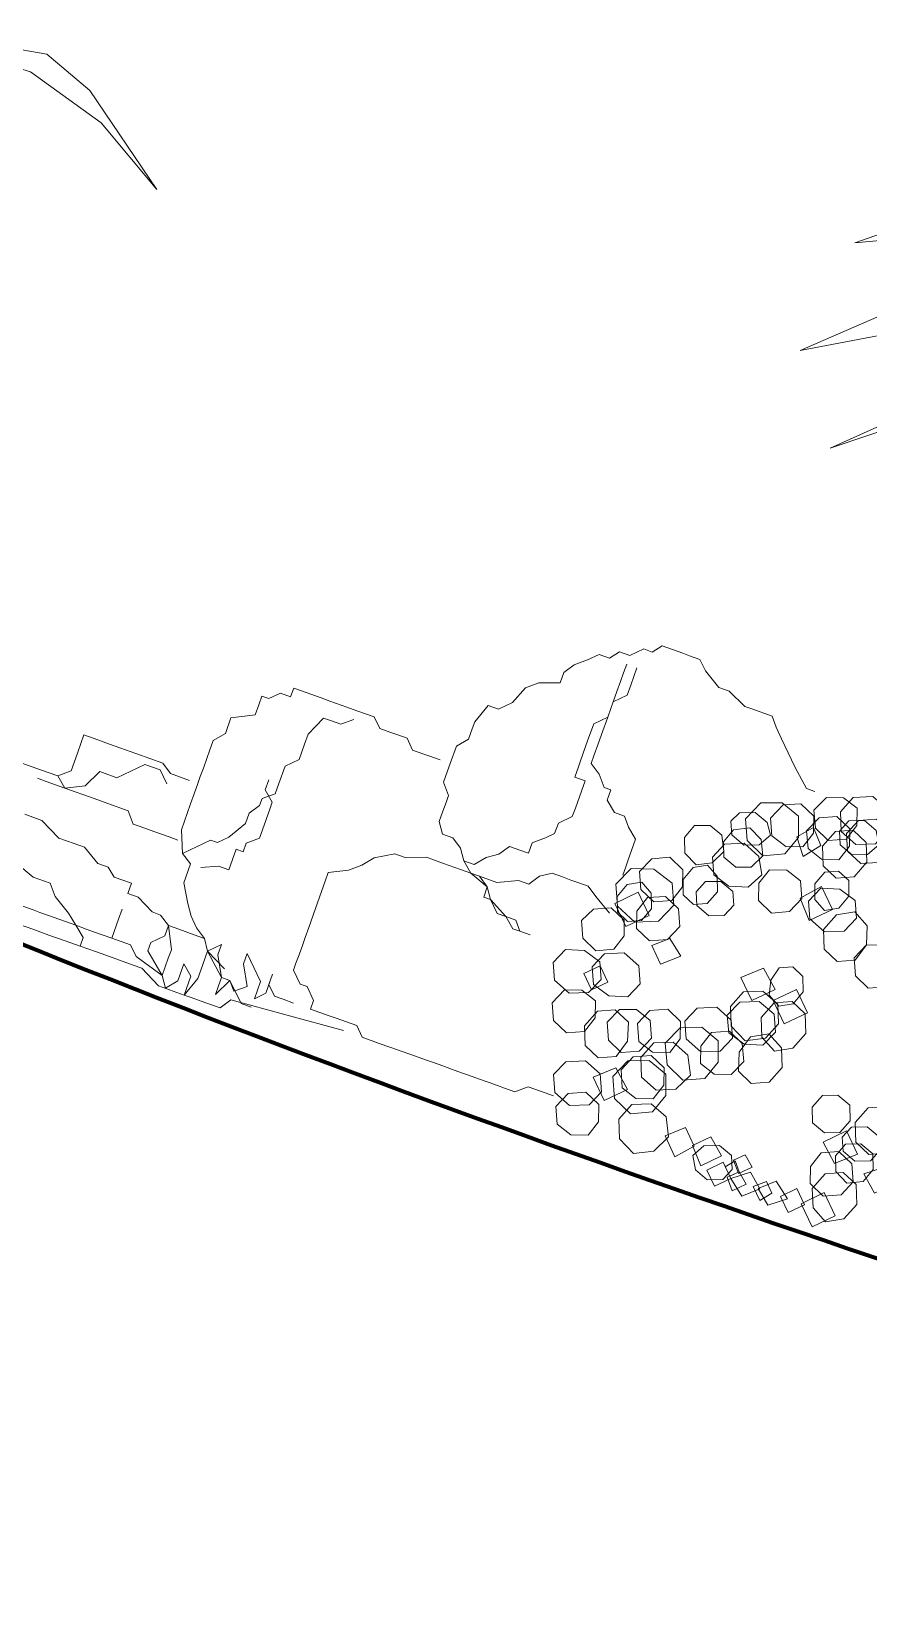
# Model space of a CAD drawing. Header units: millimetres. Extents: x 0 to 77.1, y -22.3 to 58.9.
# Drawn here: x 12.546 to 13.205, y -10.602 to -9.354 of the extents above; entities that cross this region are included whole.
import ezdxf

# ---------------------------------------------------------------- set-up
doc = ezdxf.new("R2010")
doc.units = ezdxf.units.MM
doc.layers.add('01 TERRENO', color=7, linetype='Continuous', lineweight=140)
doc.layers.add('01 Vegetación 1', color=251, linetype='Continuous', lineweight=9)

msp = doc.modelspace()

# ---------------------------------------------------------------- linework, layer by layer
at = {"layer": '01 TERRENO'}
msp.add_spline([(2.0349, -6.7194), (2.587, -6.8733), (3.0603, -6.8996), (4.6612, -6.9971), (5.3035, -7.166), (6.1035, -7.3575), (6.4341, -7.4476), (6.7433, -7.6096), (7.3255, -8.1651), (7.7064, -8.4166), (8.7146, -8.582), (9.6013, -8.8878), (10.5403, -9.2488), (11.4492, -9.5917), (12.322, -9.9827), (13.562, -10.4339), (14.1158, -10.6023)], degree=3, dxfattribs=at)
at = {"layer": '01 Vegetación 1'}
for points in [[(12.4418, -9.366), (12.482, -9.3585), (12.5578, -9.3717), (12.5916, -9.4003), (12.6445, -9.4784), (12.6007, -9.4259), (12.545, -9.3857), (12.4839, -9.3671), (12.4418, -9.3699)], [(13.236, -9.5058), (13.1948, -9.5203), (13.2654, -9.5139)], [(13.232, -9.5702), (13.1516, -9.6052), (13.2707, -9.5825)], [(13.2643, -9.6523), (13.1753, -9.682), (13.2904, -9.6303)], [(12.9736, -9.8528), (12.9841, -9.8489)], [(12.9841, -9.8489), (12.9933, -9.8446)], [(12.9933, -9.8446), (13.0014, -9.8475)], [(13.0014, -9.8475), (13.0092, -9.8426)], [(13.0092, -9.8426), (13.0173, -9.8455)], [(13.0173, -9.8455), (13.0283, -9.8403)], [(13.0283, -9.8403), (13.035, -9.8427)], [(13.035, -9.8427), (13.0428, -9.8379)], [(13.0428, -9.8379), (13.0509, -9.8408)], [(13.0509, -9.8408), (13.059, -9.8437)], [(13.059, -9.8437), (13.0644, -9.8456)], [(13.0644, -9.8456), (13.0725, -9.8485)], [(13.0725, -9.8485), (13.0769, -9.8576)], [(12.9624, -9.867), (12.9653, -9.8589)], [(12.9653, -9.8589), (12.9736, -9.8528)], [(13.0124, -9.859), (13.01, -9.8658)], [(13.0149, -9.8523), (13.0124, -9.859)], [(13.0206, -9.8619), (13.023, -9.8552)], [(13.0769, -9.8576), (13.0874, -9.8706)], [(12.7524, -9.8712), (12.75, -9.8779)], [(12.7578, -9.8731), (12.7524, -9.8712)], [(12.7659, -9.876), (12.7578, -9.8731)], [(12.9249, -9.8826), (12.9351, -9.871)], [(12.9351, -9.871), (12.9457, -9.8671)], [(12.9457, -9.8671), (12.9624, -9.867)], [(13.0072, -9.8738), (13.0043, -9.882)], [(13.01, -9.8658), (13.0072, -9.8738)], [(13.0153, -9.8767), (13.0182, -9.8687)], [(13.0182, -9.8687), (13.0206, -9.8619)], [(13.0874, -9.8706), (13.0956, -9.8735)], [(13.0956, -9.8735), (13.108, -9.8855)], [(12.7249, -9.8842), (12.722, -9.8923)], [(12.7273, -9.8775), (12.7249, -9.8842)], [(12.7328, -9.8794), (12.7273, -9.8775)], [(12.7419, -9.875), (12.7328, -9.8794)], [(12.75, -9.8779), (12.7419, -9.875)], [(12.774, -9.8789), (12.7659, -9.876)], [(12.7808, -9.8813), (12.774, -9.8789)], [(12.7943, -9.8861), (12.7808, -9.8813)], [(12.8023, -9.889), (12.7943, -9.8861)], [(12.8951, -9.8978), (12.9058, -9.8849)], [(12.9058, -9.8849), (12.9139, -9.8878)], [(12.9139, -9.8878), (12.9249, -9.8826)], [(13.0023, -9.8873), (13.0043, -9.882)], [(13.0043, -9.882), (13.0023, -9.8873)], [(13.0043, -9.882), (13.0153, -9.8767)], [(13.108, -9.8855), (13.1134, -9.8875)], [(12.7029, -9.8946), (12.6986, -9.9068)], [(12.722, -9.8923), (12.7029, -9.8946)], [(12.7639, -9.9073), (12.776, -9.8948)], [(12.776, -9.8948), (12.7814, -9.8967)], [(12.7814, -9.8967), (12.7895, -9.8996)], [(12.7895, -9.8996), (12.7999, -9.8958)], [(12.8159, -9.8938), (12.8023, -9.889)], [(12.8202, -9.903), (12.8159, -9.8938)], [(12.8932, -9.9032), (12.8951, -9.8978)], [(12.9999, -9.8941), (12.989, -9.8993)], [(12.9951, -9.9076), (12.9999, -9.8941)], [(12.9999, -9.8941), (13.0023, -9.8873)], [(13.0023, -9.8873), (12.9999, -9.8941)], [(13.1134, -9.8875), (13.1296, -9.8932)], [(13.1296, -9.8932), (13.1326, -9.9019)], [(12.587, -9.908), (12.5822, -9.9215)], [(12.5952, -9.9109), (12.587, -9.908)], [(12.6073, -9.9153), (12.5952, -9.9109)], [(12.6986, -9.9068), (12.689, -9.9125)], [(12.761, -9.9153), (12.7639, -9.9073)], [(12.8283, -9.9059), (12.8202, -9.903)], [(12.8337, -9.9078), (12.8283, -9.9059)], [(12.8418, -9.9107), (12.8337, -9.9078)], [(12.8461, -9.9199), (12.8418, -9.9107)], [(12.8807, -9.917), (12.8903, -9.9113)], [(12.8903, -9.9113), (12.8932, -9.9032)], [(12.989, -9.8993), (12.9841, -9.9128)], [(12.9922, -9.9157), (12.9951, -9.9076)], [(13.1326, -9.9019), (13.137, -9.9111)], [(13.137, -9.9111), (13.1422, -9.922)], [(12.5822, -9.9215), (12.5793, -9.9297)], [(12.6154, -9.9182), (12.6073, -9.9153)], [(12.6289, -9.923), (12.6154, -9.9182)], [(12.6492, -9.9302), (12.6289, -9.923)], [(12.6861, -9.9206), (12.6842, -9.9259)], [(12.689, -9.9125), (12.6861, -9.9206)], [(12.7567, -9.9275), (12.761, -9.9153)], [(12.8543, -9.9228), (12.8461, -9.9199)], [(12.8596, -9.9247), (12.8543, -9.9228)], [(12.8758, -9.9305), (12.8807, -9.917)], [(12.9841, -9.9128), (12.9788, -9.9277)], [(12.9893, -9.9238), (12.9922, -9.9157)], [(13.1422, -9.922), (13.1474, -9.9331)], [(12.5462, -9.9331), (12.5381, -9.9302)], [(12.5529, -9.9355), (12.5462, -9.9331)], [(12.5664, -9.9403), (12.5529, -9.9355)], [(12.5793, -9.9297), (12.5769, -9.9364)], [(12.6241, -9.9365), (12.635, -9.9313)], [(12.635, -9.9313), (12.6418, -9.9337)], [(12.6418, -9.9337), (12.6472, -9.9356)], [(12.6472, -9.9356), (12.6525, -9.9466)], [(12.6553, -9.9385), (12.6492, -9.9302)], [(12.6813, -9.9341), (12.6788, -9.9408)], [(12.6842, -9.9259), (12.6813, -9.9341)], [(12.7408, -9.9462), (12.7457, -9.9327)], [(12.7457, -9.9327), (12.7567, -9.9275)], [(12.8678, -9.9276), (12.8596, -9.9247)], [(12.8734, -9.9372), (12.8758, -9.9305)], [(12.9769, -9.9331), (12.974, -9.9412)], [(12.9788, -9.9277), (12.9769, -9.9331)], [(12.9869, -9.9306), (12.9893, -9.9238)], [(12.9931, -9.9389), (12.9869, -9.9306)], [(13.1474, -9.9331), (13.1565, -9.9501)], [(12.5505, -9.9422), (12.5573, -9.9446)], [(12.5573, -9.9446), (12.5721, -9.9499)], [(12.5769, -9.9364), (12.5664, -9.9403)], [(12.5664, -9.9403), (12.5721, -9.9499)], [(12.5721, -9.9499), (12.588, -9.948)], [(12.588, -9.948), (12.5996, -9.9369)], [(12.5996, -9.9369), (12.6131, -9.9417)], [(12.6131, -9.9417), (12.6241, -9.9365)], [(12.6702, -9.9438), (12.6553, -9.9385)], [(12.6769, -9.9462), (12.674, -9.9543)], [(12.6788, -9.9408), (12.6769, -9.9462)], [(12.7299, -9.9514), (12.7328, -9.9433)], [(12.7379, -9.9543), (12.7408, -9.9462)], [(12.8705, -9.9453), (12.8734, -9.9372)], [(12.8744, -9.9558), (12.8705, -9.9453)], [(12.974, -9.9412), (12.9821, -9.9441)], [(12.9821, -9.9441), (12.9792, -9.9522)], [(12.997, -9.9494), (12.9931, -9.9389)], [(12.5721, -9.9499), (12.5802, -9.9528)], [(12.5802, -9.9528), (12.5923, -9.9571)], [(12.5923, -9.9571), (12.6059, -9.962)], [(12.674, -9.9543), (12.6711, -9.9624)], [(12.7255, -9.9636), (12.7275, -9.9582)], [(12.7275, -9.9582), (12.7379, -9.9543)], [(12.7355, -9.9611), (12.7299, -9.9514)], [(12.7336, -9.9665), (12.7355, -9.9611)], [(12.87, -9.968), (12.8725, -9.9612)], [(12.8725, -9.9612), (12.8744, -9.9558)], [(12.9792, -9.9522), (12.9744, -9.9656)], [(13.0023, -9.9513), (12.997, -9.9494)], [(12.9994, -9.9594), (13.0023, -9.9513)], [(13.0052, -9.969), (12.9994, -9.9594)], [(13.1565, -9.9501), (13.1633, -9.9525)], [(13.1962, -9.9794), (13.1965, -9.9658), (13.1858, -9.9575), (13.1723, -9.9572), (13.1625, -9.9674), (13.1636, -9.9814), (13.1738, -9.9912), (13.1879, -9.9901), (13.1962, -9.9794)], [(13.2211, -9.9822), (13.2206, -9.9668), (13.209, -9.9566), (13.1935, -9.9572), (13.1833, -9.9687), (13.1839, -9.9841), (13.1955, -9.9944), (13.2109, -9.9938), (13.2211, -9.9822)], [(12.5404, -9.9705), (12.5539, -9.9753)], [(12.6059, -9.962), (12.622, -9.9677)], [(12.622, -9.9677), (12.6259, -9.9782)], [(12.6687, -9.9692), (12.6663, -9.9759)], [(12.6711, -9.9624), (12.6687, -9.9692)], [(12.7143, -9.9779), (12.7172, -9.9697)], [(12.7172, -9.9697), (12.7255, -9.9636)], [(12.7278, -9.9827), (12.7336, -9.9665)], [(12.8672, -9.9761), (12.87, -9.968)], [(12.972, -9.9724), (12.961, -9.9776)], [(12.9744, -9.9656), (12.972, -9.9724)], [(13.0132, -9.9719), (13.0052, -9.969)], [(13.0162, -9.9806), (13.0132, -9.9719)], [(13.1281, -9.987), (13.1256, -9.977), (13.1162, -9.9691), (13.1039, -9.9693), (13.097, -9.9759), (13.0977, -9.9868), (13.1071, -9.9948), (13.1193, -9.9946), (13.1281, -9.987)], [(13.1503, -9.9889), (13.1502, -9.9721), (13.1373, -9.9614), (13.1205, -9.9615), (13.1084, -9.974), (13.1099, -9.9912), (13.1223, -10.0032), (13.1396, -10.0018), (13.1503, -9.9889)], [(13.1621, -9.9855), (13.1624, -9.9719), (13.1522, -9.9622), (13.1381, -9.9632), (13.1283, -9.9735), (13.1294, -9.9875), (13.1402, -9.9959), (13.1537, -9.9962), (13.1621, -9.9855)], [(13.1904, -9.9956), (13.1908, -9.982), (13.1805, -9.9723), (13.1665, -9.9734), (13.1567, -9.9836), (13.1578, -9.9976), (13.1685, -10.006), (13.1821, -10.0063), (13.1904, -9.9956)], [(12.5539, -9.9753), (12.5672, -9.9893)], [(12.6259, -9.9782), (12.6313, -9.9802)], [(12.6313, -9.9802), (12.6394, -9.9831)], [(12.6394, -9.9831), (12.6475, -9.9859)], [(12.6475, -9.9859), (12.6543, -9.9883)], [(12.6663, -9.9759), (12.6639, -9.9827)], [(12.6639, -9.9827), (12.6649, -10.0013)], [(12.7014, -9.9885), (12.7143, -9.9779)], [(12.7254, -9.9894), (12.7278, -9.9827)], [(12.8697, -9.9861), (12.8672, -9.9761)], [(12.8778, -9.989), (12.8697, -9.9861)], [(12.9581, -9.9857), (12.9508, -9.9892)], [(12.961, -9.9776), (12.9581, -9.9857)], [(13.0219, -9.9902), (13.0162, -9.9806)], [(13.0915, -9.9999), (13.09, -9.9871), (13.0806, -9.9793), (13.0684, -9.9794), (13.0605, -9.9888), (13.0607, -10.0011), (13.0696, -10.0103), (13.0823, -10.0088), (13.0915, -9.9999)], [(13.1223, -10.0032), (13.1208, -9.9905), (13.1119, -9.9813), (13.0991, -9.9828), (13.0912, -9.9922), (13.0914, -10.0044), (13.1008, -10.0123), (13.1131, -10.0121), (13.1223, -10.0032)], [(13.1678, -9.9952), (13.1622, -9.981), (13.1489, -9.9884), (13.154, -10.0039), (13.1678, -9.9952)], [(13.2042, -10.0082), (13.2037, -9.9928), (13.1935, -9.983), (13.1794, -9.9841), (13.1692, -9.9957), (13.1697, -10.0111), (13.18, -10.0208), (13.1941, -10.0198), (13.2042, -10.0082)], [(13.2136, -9.9947), (13.2116, -9.9834), (13.2022, -9.9755), (13.19, -9.9757), (13.1826, -9.9837), (13.1832, -9.9946), (13.1926, -10.0025), (13.2048, -10.0023), (13.2136, -9.9947)], [(13.223, -9.9981), (13.222, -9.984), (13.2118, -9.9743), (13.1977, -9.9753), (13.188, -9.9856), (13.189, -9.9997), (13.1993, -10.0094), (13.2133, -10.0084), (13.223, -9.9981)], [(12.5672, -9.9893), (12.5793, -9.9936)], [(12.5793, -9.9936), (12.5875, -9.9965)], [(12.5875, -9.9965), (12.5981, -10.0094)], [(12.6543, -9.9883), (12.661, -9.9908)], [(12.6649, -10.0013), (12.6759, -9.9961)], [(12.6759, -9.9961), (12.6869, -9.9909)], [(12.6869, -9.9909), (12.6923, -9.9928)], [(12.6923, -9.9928), (12.7014, -9.9885)], [(12.7042, -10.0062), (12.7071, -9.9981)], [(12.7071, -9.9981), (12.7125, -10)], [(12.7125, -10), (12.7149, -9.9933)], [(12.7149, -9.9933), (12.7254, -9.9894)], [(12.884, -9.9973), (12.8778, -9.989)], [(12.8864, -10.0073), (12.884, -9.9973)], [(12.9225, -9.9958), (12.9142, -10.002)], [(12.9306, -9.9987), (12.9225, -9.9958)], [(12.9403, -9.9931), (12.9374, -10.0011)], [(12.9508, -9.9892), (12.9403, -9.9931)], [(13.0161, -10.0064), (13.0219, -9.9902)], [(13.1215, -10.0182), (13.1191, -10.0037), (13.1076, -9.9934), (13.0921, -9.994), (13.0824, -10.0042), (13.0835, -10.0183), (13.0955, -10.0272), (13.1105, -10.0279), (13.1215, -10.0182)], [(12.5342, -10.0094), (12.547, -10.0201)], [(12.5981, -10.0094), (12.6061, -10.0123)], [(12.6649, -10.0013), (12.6711, -10.0096)], [(12.6711, -10.0096), (12.6658, -10.0244)], [(12.7013, -10.0143), (12.7042, -10.0062)], [(12.7956, -10.0145), (12.8061, -10.0106)], [(12.8061, -10.0106), (12.8158, -10.0049)], [(12.8158, -10.0049), (12.8321, -10.0017)], [(12.8321, -10.0017), (12.8403, -10.0046)], [(12.8403, -10.0046), (12.857, -10.0044)], [(12.857, -10.0044), (12.8625, -10.0064)], [(12.8625, -10.0064), (12.8705, -10.0093)], [(12.8705, -10.0093), (12.884, -10.0141)], [(12.8946, -10.0102), (12.8864, -10.0073)], [(12.8921, -10.017), (12.8864, -10.0073)], [(12.9042, -10.0045), (12.8946, -10.0102)], [(12.9142, -10.002), (12.9042, -10.0045)], [(12.9374, -10.0011), (12.9306, -9.9987)], [(13.0142, -10.0118), (13.0161, -10.0064)], [(13.0588, -10.0278), (13.0591, -10.0142), (13.0488, -10.0044), (13.0347, -10.0055), (13.025, -10.0157), (13.0261, -10.0298), (13.0363, -10.0395), (13.0504, -10.0385), (13.0588, -10.0278)], [(13.0864, -10.0315), (13.0861, -10.0193), (13.0787, -10.0105), (13.0673, -10.0125), (13.0593, -10.0218), (13.0595, -10.0341), (13.0676, -10.0416), (13.0784, -10.0409), (13.0864, -10.0315)], [(12.547, -10.0201), (12.5605, -10.0249)], [(12.6061, -10.0123), (12.611, -10.0201)], [(12.611, -10.0201), (12.6245, -10.0249)], [(12.6792, -10.0124), (12.6932, -10.0114)], [(12.6932, -10.0114), (12.7013, -10.0143)], [(12.7744, -10.0313), (12.7773, -10.0232)], [(12.7773, -10.0232), (12.7797, -10.0164)], [(12.7797, -10.0164), (12.7956, -10.0145)], [(12.884, -10.0141), (12.8921, -10.017)], [(12.8921, -10.017), (12.8989, -10.0194)], [(12.8989, -10.0194), (12.8921, -10.017)], [(12.8921, -10.017), (12.905, -10.0277)], [(12.8989, -10.0194), (12.9124, -10.0242)], [(12.905, -10.0277), (12.8989, -10.0194)], [(12.9124, -10.0242), (12.9297, -10.0228)], [(12.9297, -10.0228), (12.9377, -10.0256)], [(12.9377, -10.0256), (12.9461, -10.0194)], [(12.9461, -10.0194), (12.9561, -10.017)], [(12.9561, -10.017), (12.9642, -10.0199)], [(12.9642, -10.0199), (12.9709, -10.0223)], [(12.9709, -10.0223), (12.9763, -10.0242)], [(13.0521, -10.0421), (13.0506, -10.0249), (13.0364, -10.0137), (13.0183, -10.0133), (13.0062, -10.0257), (13.0077, -10.043), (13.0214, -10.0555), (13.04, -10.0546), (13.0521, -10.0421)], [(13.0118, -10.0186), (13.0142, -10.0118)], [(13.0992, -10.0422), (13.0986, -10.0313), (13.0892, -10.0234), (13.077, -10.0236), (13.0696, -10.0316), (13.0702, -10.0425), (13.0796, -10.0504), (13.0918, -10.0502), (13.0992, -10.0422)], [(13.1529, -10.037), (13.1518, -10.0229), (13.1411, -10.0145), (13.1275, -10.0143), (13.1191, -10.0249), (13.1188, -10.0385), (13.1291, -10.0483), (13.1431, -10.0472), (13.1529, -10.037)], [(13.1901, -10.0351), (13.1899, -10.0228), (13.1819, -10.0154), (13.171, -10.0161), (13.1631, -10.0254), (13.1633, -10.0377), (13.1708, -10.0464), (13.1822, -10.0444), (13.1901, -10.0351)], [(12.5605, -10.0249), (12.5644, -10.0354)], [(12.5644, -10.0354), (12.575, -10.0484)], [(12.6245, -10.0249), (12.6216, -10.033)], [(12.6216, -10.033), (12.6297, -10.0359)], [(12.6297, -10.0359), (12.6408, -10.0474)], [(12.6658, -10.0244), (12.669, -10.0408)], [(12.7696, -10.0447), (12.7744, -10.0313)], [(12.9022, -10.0358), (12.905, -10.0277)], [(12.9076, -10.0377), (12.9022, -10.0358)], [(12.905, -10.0277), (12.9076, -10.0377)], [(12.9763, -10.0242), (12.9844, -10.0271)], [(12.9844, -10.0271), (12.9906, -10.0353)], [(12.9906, -10.0353), (13.0012, -10.0483)], [(13.0325, -10.0503), (13.0238, -10.032), (13.0055, -10.0407), (13.0141, -10.059), (13.0325, -10.0503)], [(13.0344, -10.0449), (13.0342, -10.0327), (13.0267, -10.0239), (13.0153, -10.0259), (13.0074, -10.0353), (13.0076, -10.0475), (13.0156, -10.0549), (13.0265, -10.0543), (13.0344, -10.0449)], [(13.0567, -10.059), (13.0557, -10.0449), (13.0455, -10.0352), (13.0314, -10.0362), (13.023, -10.0469), (13.0227, -10.0605), (13.0329, -10.0703), (13.047, -10.0692), (13.0567, -10.059)], [(13.1771, -10.0456), (13.1685, -10.0273), (13.1515, -10.0365), (13.1588, -10.0543), (13.1771, -10.0456)], [(13.1961, -10.0524), (13.195, -10.0384), (13.1829, -10.0294), (13.168, -10.0287), (13.1583, -10.0389), (13.1593, -10.053), (13.1709, -10.0632), (13.1864, -10.0626), (13.1961, -10.0524)], [(12.5389, -10.043), (12.547, -10.0459)], [(12.547, -10.0459), (12.5523, -10.0479)], [(12.5523, -10.0479), (12.5591, -10.0503)], [(12.575, -10.0484), (12.5807, -10.058)], [(12.6173, -10.0452), (12.6144, -10.0532), (12.6173, -10.0452)], [(12.6408, -10.0474), (12.6475, -10.0499)], [(12.669, -10.0408), (12.6716, -10.0508)], [(12.7643, -10.0596), (12.7696, -10.0447)], [(12.9195, -10.0511), (12.9076, -10.0377)], [(12.9076, -10.0377), (12.9128, -10.0487)], [(13.013, -10.0662), (13.0129, -10.054), (13.0026, -10.0443), (12.9886, -10.0453), (12.9793, -10.0542), (12.9804, -10.0682), (12.9906, -10.078), (13.0047, -10.0769), (13.013, -10.0662)], [(13.2038, -10.0734), (13.2045, -10.0585), (13.1948, -10.0474), (13.1803, -10.0498), (13.17, -10.0614), (13.1706, -10.0768), (13.1808, -10.0865), (13.1949, -10.0855), (13.2038, -10.0734)], [(12.534, -10.0565), (12.5475, -10.0614)], [(12.5591, -10.0503), (12.5672, -10.0532)], [(12.5672, -10.0532), (12.5726, -10.0551)], [(12.5726, -10.0551), (12.5807, -10.058)], [(12.5807, -10.058), (12.5888, -10.0609)], [(12.5807, -10.058), (12.5864, -10.0676)], [(12.5888, -10.0609), (12.5955, -10.0633)], [(12.6144, -10.0532), (12.6091, -10.0681)], [(12.6091, -10.0681), (12.6144, -10.0532)], [(12.6475, -10.0499), (12.6537, -10.0582)], [(12.6508, -10.0662), (12.6537, -10.0582)], [(12.6537, -10.0582), (12.656, -10.0773)], [(12.6537, -10.0582), (12.6618, -10.0611)], [(12.6618, -10.0611), (12.674, -10.0654)], [(12.6716, -10.0508), (12.6759, -10.06)], [(12.6759, -10.06), (12.682, -10.0683)], [(12.7614, -10.0677), (12.7643, -10.0596)], [(12.9128, -10.0487), (12.9195, -10.0511)], [(12.9276, -10.054), (12.9195, -10.0511)], [(12.9195, -10.0511), (12.9252, -10.0608)], [(12.9252, -10.0608), (12.9306, -10.0627)], [(12.9306, -10.0627), (12.9276, -10.054)], [(12.5475, -10.0614), (12.5543, -10.0638)], [(12.5543, -10.0638), (12.5624, -10.0667)], [(12.5624, -10.0667), (12.5678, -10.0686)], [(12.5678, -10.0686), (12.5759, -10.0715)], [(12.5759, -10.0715), (12.584, -10.0744)], [(12.5864, -10.0676), (12.584, -10.0744)], [(12.5955, -10.0633), (12.6091, -10.0681)], [(12.6091, -10.0681), (12.6239, -10.0734)], [(12.6239, -10.0734), (12.6282, -10.0826)], [(12.6374, -10.0782), (12.6398, -10.0715)], [(12.6398, -10.0715), (12.6508, -10.0662)], [(12.674, -10.0654), (12.682, -10.0683)], [(12.682, -10.0683), (12.6846, -10.0783)], [(12.682, -10.0683), (12.6846, -10.0783)], [(12.6846, -10.0783), (12.6955, -10.0731)], [(12.6955, -10.0731), (12.6926, -10.0812)], [(12.7566, -10.0812), (12.7595, -10.0731)], [(12.7595, -10.0731), (12.7614, -10.0677)], [(12.9387, -10.0656), (12.9306, -10.0627), (12.9387, -10.0656)], [(13.0576, -10.0822), (13.0488, -10.0684), (13.0347, -10.074), (13.0416, -10.0886), (13.0576, -10.0822)], [(13.2278, -10.0957), (13.2281, -10.0821), (13.2174, -10.0737), (13.2038, -10.0734), (13.1941, -10.0837), (13.1951, -10.0977), (13.2053, -10.1075), (13.2194, -10.1064), (13.2278, -10.0957)], [(12.584, -10.0744), (12.5961, -10.0787)], [(12.5961, -10.0787), (12.6043, -10.0816)], [(12.6043, -10.0816), (12.6123, -10.0845)], [(12.6123, -10.0845), (12.6258, -10.0893)], [(12.6282, -10.0826), (12.6488, -10.0975)], [(12.6488, -10.0975), (12.6374, -10.0782)], [(12.6536, -10.084), (12.6488, -10.0975)], [(12.656, -10.0773), (12.6536, -10.084)], [(12.6793, -10.0932), (12.6846, -10.0783)], [(12.6846, -10.0783), (12.6979, -10.0922)], [(12.6846, -10.0783), (12.6955, -10.099)], [(12.6926, -10.0812), (12.6955, -10.099)], [(12.7129, -10.0884), (12.7158, -10.0803)], [(12.7158, -10.0803), (12.721, -10.0913)], [(12.7542, -10.0879), (12.7566, -10.0812)], [(12.9947, -10.1008), (12.9936, -10.0867), (12.9815, -10.0778), (12.9666, -10.077), (12.9568, -10.0873), (12.9579, -10.1013), (12.9695, -10.1115), (12.9849, -10.1109), (12.9947, -10.1008)], [(13.0254, -10.1041), (13.0244, -10.09), (13.0128, -10.0798), (12.9973, -10.0804), (12.9876, -10.0906), (12.9887, -10.1047), (13.0007, -10.1136), (13.0157, -10.1143), (13.0254, -10.1041)], [(12.6258, -10.0893), (12.6326, -10.0917)], [(12.6326, -10.0917), (12.6459, -10.1056)], [(12.6488, -10.0975), (12.6513, -10.1076)], [(12.661, -10.1018), (12.6658, -10.0884)], [(12.6658, -10.0884), (12.6714, -10.098)], [(12.6714, -10.098), (12.6661, -10.1129)], [(12.6769, -10.0999), (12.6793, -10.0932)], [(12.7157, -10.1062), (12.7129, -10.0884)], [(12.721, -10.0913), (12.7262, -10.1023)], [(12.7305, -10.1115), (12.7358, -10.0966)], [(12.7358, -10.0966), (12.7329, -10.1047)], [(12.7523, -10.0934), (12.7542, -10.0879)], [(12.7575, -10.1043), (12.7523, -10.0934)], [(13, -10.1027), (12.994, -10.0899), (12.9812, -10.096), (12.9872, -10.1088), (13, -10.1027)], [(13.1318, -10.1086), (13.1227, -10.0917), (13.1048, -10.099), (13.1135, -10.1173), (13.1318, -10.1086)], [(13.154, -10.1105), (13.1538, -10.0982), (13.1458, -10.0908), (13.135, -10.0915), (13.1284, -10.1013), (13.1273, -10.1131), (13.1347, -10.1218), (13.1461, -10.1198), (13.154, -10.1105)], [(12.6459, -10.1056), (12.6661, -10.1129)], [(12.6513, -10.1076), (12.661, -10.1018)], [(12.6661, -10.1129), (12.6769, -10.0999)], [(12.6907, -10.1124), (12.7022, -10.1014)], [(12.6931, -10.1057), (12.6907, -10.1124)], [(12.6955, -10.099), (12.6931, -10.1057)], [(12.6955, -10.099), (12.7022, -10.1014)], [(12.7022, -10.1014), (12.7052, -10.11)], [(12.7022, -10.1014), (12.7109, -10.1197)], [(12.7052, -10.11), (12.7157, -10.1062)], [(12.7262, -10.1023), (12.7214, -10.1158)], [(12.7329, -10.1047), (12.7373, -10.1139)], [(12.7629, -10.1062), (12.7575, -10.1043)], [(12.7681, -10.1173), (12.7629, -10.1062)], [(12.9899, -10.131), (12.9902, -10.1174), (12.9795, -10.109), (12.9659, -10.1088), (12.9562, -10.119), (12.9573, -10.1331), (12.9674, -10.1428), (12.9815, -10.1417), (12.9899, -10.131)], [(13.1345, -10.1355), (13.1339, -10.12), (13.1223, -10.1098), (13.1069, -10.1104), (13.0967, -10.122), (13.0973, -10.1374), (13.1083, -10.149), (13.1242, -10.147), (13.1345, -10.1355)], [(13.1573, -10.1269), (13.1486, -10.1085), (13.1303, -10.1172), (13.139, -10.1355), (13.1573, -10.1269)], [(12.6661, -10.1129), (12.6715, -10.1148)], [(12.6715, -10.1148), (12.6796, -10.1177)], [(12.6796, -10.1177), (12.6877, -10.1206)], [(12.6877, -10.1206), (12.6945, -10.123)], [(12.6945, -10.123), (12.7028, -10.1168)], [(12.7028, -10.1168), (12.7916, -10.1409)], [(12.7109, -10.1197), (12.719, -10.1226)], [(12.7214, -10.1158), (12.7305, -10.1115)], [(12.7373, -10.1139), (12.7441, -10.1163)], [(12.7441, -10.1163), (12.7522, -10.1192)], [(12.7656, -10.124), (12.7681, -10.1173)], [(13.0984, -10.1469), (13.0973, -10.1328), (13.0858, -10.1226), (13.0703, -10.1232), (13.0606, -10.1334), (13.0617, -10.1475), (13.0732, -10.1577), (13.0886, -10.1571), (13.0984, -10.1469)], [(13.1321, -10.1422), (13.131, -10.1281), (13.1194, -10.1179), (13.104, -10.1185), (13.0942, -10.1287), (13.0953, -10.1428), (13.1074, -10.1517), (13.1223, -10.1524), (13.1321, -10.1422)], [(13.156, -10.1432), (13.1555, -10.1278), (13.1453, -10.118), (13.1312, -10.1191), (13.121, -10.1307), (13.1215, -10.1461), (13.1313, -10.1572), (13.1459, -10.1547), (13.156, -10.1432)], [(12.7805, -10.1293), (12.7656, -10.124)], [(12.7859, -10.1312), (12.7805, -10.1293)], [(12.794, -10.1341), (12.7859, -10.1312)], [(12.8021, -10.137), (12.794, -10.1341)], [(13.0154, -10.1493), (13.0162, -10.1343), (13.0059, -10.1246), (12.9918, -10.1256), (12.9817, -10.1372), (12.9822, -10.1526), (12.9924, -10.1624), (13.0065, -10.1613), (13.0154, -10.1493)], [(13.0345, -10.1469), (13.0334, -10.1329), (13.0227, -10.1244), (13.0091, -10.1242), (12.9994, -10.1344), (13.0005, -10.1485), (13.0106, -10.1582), (13.0247, -10.1571), (13.0345, -10.1469)], [(13.0571, -10.1474), (13.0574, -10.1338), (13.0472, -10.1241), (13.0331, -10.1252), (13.0234, -10.1353), (13.0244, -10.1494), (13.0352, -10.1578), (13.0488, -10.1581), (13.0571, -10.1474)], [(12.8064, -10.1462), (12.8021, -10.137)], [(12.8199, -10.151), (12.8064, -10.1462)], [(13.0871, -10.1657), (13.087, -10.149), (13.0741, -10.1382), (13.0573, -10.1384), (13.0453, -10.1508), (13.0467, -10.168), (13.0592, -10.1801), (13.0764, -10.1787), (13.0871, -10.1657)], [(13.1071, -10.1652), (13.106, -10.1512), (13.0958, -10.1414), (13.0817, -10.1425), (13.0733, -10.1532), (13.073, -10.1668), (13.0838, -10.1752), (13.0973, -10.1755), (13.1071, -10.1652)], [(13.1374, -10.17), (13.1368, -10.1546), (13.127, -10.1434), (13.1125, -10.1459), (13.1036, -10.1579), (13.1029, -10.1729), (13.1131, -10.1826), (13.1271, -10.1815), (13.1374, -10.17)], [(12.8281, -10.1539), (12.8199, -10.151)], [(12.8334, -10.1558), (12.8281, -10.1539)], [(12.8483, -10.1611), (12.8334, -10.1558)], [(13.0441, -10.1838), (13.0444, -10.1703), (13.0342, -10.1605), (13.0201, -10.1616), (13.0104, -10.1718), (13.0114, -10.1859), (13.0221, -10.1943), (13.0358, -10.1946), (13.0441, -10.1838)], [(13.0652, -10.1761), (13.0632, -10.1602), (13.0516, -10.15), (13.0362, -10.1506), (13.026, -10.1622), (13.0266, -10.1776), (13.0382, -10.1878), (13.0536, -10.1872), (13.0652, -10.1761)], [(12.8564, -10.164), (12.8483, -10.1611)], [(12.8618, -10.1659), (12.8564, -10.164)], [(12.8699, -10.1688), (12.8618, -10.1659)], [(12.8767, -10.1712), (12.8699, -10.1688)], [(12.8847, -10.1741), (12.8767, -10.1712)], [(12.995, -10.1891), (12.994, -10.1751), (12.9824, -10.1648), (12.967, -10.1655), (12.9573, -10.1756), (12.9583, -10.1897), (12.9699, -10.2), (12.9853, -10.1994), (12.995, -10.1891)], [(13.0155, -10.1873), (13.0063, -10.1703), (12.9885, -10.1777), (12.9971, -10.196), (13.0155, -10.1873)], [(13.0458, -10.192), (13.0457, -10.1753), (13.0327, -10.1646), (13.0159, -10.1647), (13.0039, -10.1771), (13.0053, -10.1944), (13.0178, -10.2064), (13.0351, -10.205), (13.0458, -10.192)], [(12.8902, -10.1761), (12.8847, -10.1741)], [(12.8982, -10.1789), (12.8902, -10.1761)], [(12.9064, -10.1819), (12.8982, -10.1789)], [(12.9131, -10.1843), (12.9064, -10.1819)], [(12.9185, -10.1862), (12.9131, -10.1843)], [(12.9371, -10.1852), (12.9266, -10.1891)], [(12.9425, -10.1871), (12.9371, -10.1852)], [(12.9266, -10.1891), (12.9185, -10.1862)], [(12.9506, -10.19), (12.9425, -10.1871)], [(12.9573, -10.1924), (12.9506, -10.19)], [(12.9927, -10.2127), (12.993, -10.1991), (12.9828, -10.1894), (12.9687, -10.1904), (12.959, -10.2006), (12.96, -10.2147), (12.9708, -10.2231), (12.9844, -10.2234), (12.9927, -10.2127)], [(13.1909, -10.2119), (13.1907, -10.1997), (13.1814, -10.1917), (13.1691, -10.192), (13.1612, -10.2013), (13.1614, -10.2135), (13.1708, -10.2214), (13.183, -10.2212), (13.1909, -10.2119)], [(13.0478, -10.2247), (13.0459, -10.2088), (13.0343, -10.1986), (13.0189, -10.1992), (13.0086, -10.2108), (13.0092, -10.2262), (13.0203, -10.2378), (13.0362, -10.2358), (13.0478, -10.2247)], [(13.2287, -10.2254), (13.2294, -10.2105), (13.2192, -10.2007), (13.2051, -10.2018), (13.1949, -10.2133), (13.1955, -10.2288), (13.2057, -10.2385), (13.2198, -10.2374), (13.2287, -10.2254)], [(13.068, -10.232), (13.0611, -10.2173), (13.0451, -10.2238), (13.0529, -10.2403), (13.068, -10.232)], [(13.1967, -10.2383), (13.188, -10.22), (13.1697, -10.2287), (13.1788, -10.2456), (13.1967, -10.2383)], [(13.2144, -10.2355), (13.2138, -10.2246), (13.2044, -10.2167), (13.1921, -10.2169), (13.1847, -10.2249), (13.1854, -10.2358), (13.1947, -10.2437), (13.207, -10.2435), (13.2144, -10.2355)], [(13.0897, -10.2397), (13.0813, -10.2246), (13.0667, -10.2315), (13.0732, -10.2475), (13.0897, -10.2397)], [(13.098, -10.2503), (13.0974, -10.2394), (13.088, -10.2315), (13.0758, -10.2317), (13.067, -10.2392), (13.069, -10.2506), (13.0783, -10.2585), (13.0906, -10.2583), (13.098, -10.2503)], [(13.2091, -10.2503), (13.2089, -10.2381), (13.1995, -10.2302), (13.1873, -10.2304), (13.1794, -10.2397), (13.1796, -10.252), (13.1885, -10.2612), (13.2012, -10.2597), (13.2091, -10.2503)], [(13.097, -10.2575), (13.0909, -10.2447), (13.0781, -10.2508), (13.0841, -10.2636), (13.097, -10.2575)], [(13.1034, -10.2522), (13.1004, -10.2435), (13.0926, -10.2483), (13.0961, -10.2557), (13.1034, -10.2522)], [(13.1139, -10.2484), (13.1082, -10.2387), (13.0991, -10.243), (13.1029, -10.2535), (13.1139, -10.2484)], [(13.1935, -10.26), (13.1924, -10.2459), (13.1822, -10.2362), (13.1681, -10.2373), (13.1597, -10.2479), (13.1594, -10.2615), (13.1697, -10.2713), (13.1838, -10.2702), (13.1935, -10.26)], [(13.1091, -10.2618), (13.1034, -10.2522), (13.0942, -10.2565), (13.0981, -10.2671), (13.1091, -10.2618)], [(13.1199, -10.2657), (13.1125, -10.2524), (13.097, -10.2575), (13.1057, -10.2713), (13.1199, -10.2657)], [(13.1199, -10.2657), (13.1125, -10.2524), (13.097, -10.2575), (13.1057, -10.2713), (13.1199, -10.2657)], [(13.1294, -10.2691), (13.125, -10.2599), (13.1145, -10.2638), (13.1197, -10.2748), (13.1294, -10.2691)], [(13.1415, -10.2734), (13.1327, -10.2596), (13.1186, -10.2652), (13.126, -10.2785), (13.1415, -10.2734)], [(13.1963, -10.2778), (13.1957, -10.2623), (13.1855, -10.2526), (13.1714, -10.2537), (13.1612, -10.2652), (13.1618, -10.2806), (13.1715, -10.2917), (13.1861, -10.2893), (13.1963, -10.2778)], [(13.2247, -10.262), (13.2173, -10.2487), (13.2018, -10.2538), (13.2101, -10.269), (13.2247, -10.262)], [(13.155, -10.2782), (13.1489, -10.2654), (13.1361, -10.2715), (13.1422, -10.2843), (13.155, -10.2782)], [(13.1793, -10.2869), (13.1706, -10.2686), (13.1523, -10.2773), (13.161, -10.2956), (13.1793, -10.2869)]]:
    msp.add_lwpolyline(points, dxfattribs=at)

doc.saveas('drawing.dxf')
